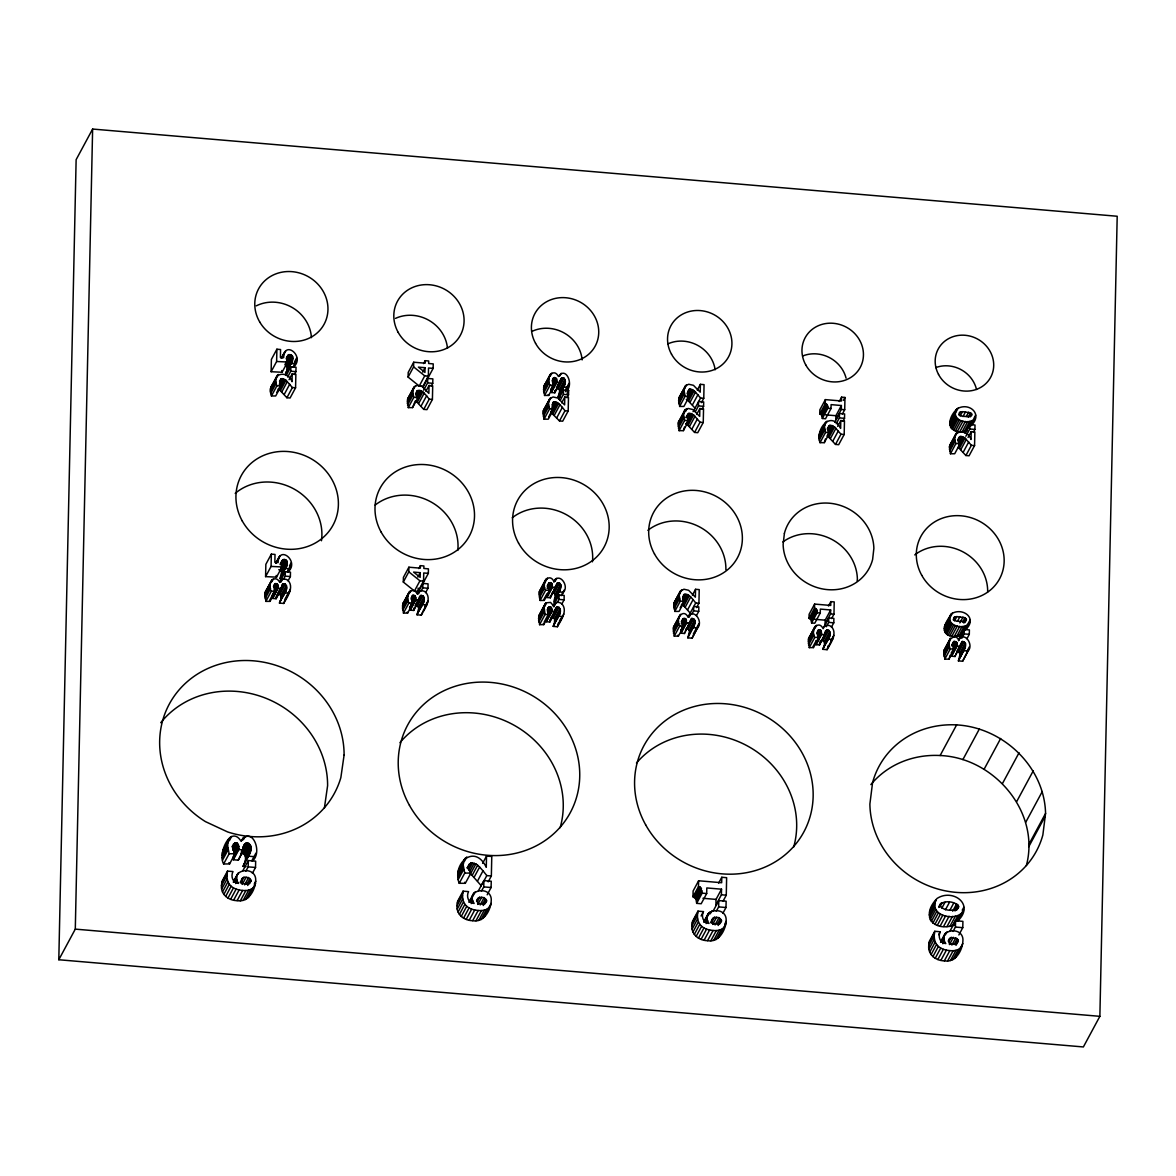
<?xml version="1.0" encoding="UTF-8"?>
<svg xmlns="http://www.w3.org/2000/svg" width="1176" height="1176" viewBox="0 0 1176 1176"><rect width="100%" height="100%" fill="white"/><g stroke="black" fill="none" stroke-linecap="round" stroke-linejoin="round"><path stroke-width="1.5" d="M58.8 959.748L76.131 159.671L92.625 129.051L1117.2 216.252L1099.869 1016.329L1083.375 1046.949L58.8 959.748L75.293 929.128L92.625 129.051M246.063 866.653L243.05 866.389C244.887 859.994 255.295 850.586 249.106 843.589C244.77 841.105 243.02 846.544 243.77 849.969L238.272 860.17L233.377 859.759L233.333 856.466L238.831 846.264L237.464 843.295L234.98 842.78L231.937 846.779M238.272 860.17L243.799 848.822M233.377 859.759L238.875 849.542L238.831 846.264M245.828 871.225L248.18 866.859L248.327 860.553L255.662 861.17L255.53 867.476L252.384 873.312M289.766 568.802L285.518 568.434C287.738 565.641 288.502 558.526 283.137 559.585L281.726 561.702L282.019 566.95L276.536 577.151L265.585 576.622L265.849 564.333L271.347 554.131L275.022 554.44L274.846 562.334L278.095 562.598C278.727 544.4 299.777 561.452 288.208 571.712M292.618 359.959L285.577 373.748C285.577 371.013 299.659 354.917 288.679 354.667L287.282 356.798L287.576 362.032L282.078 372.248L271.127 371.719L271.391 359.43L276.889 349.213L280.564 349.537L280.402 357.416L283.651 357.695C284.283 339.496 305.319 356.548 293.75 366.809M265.585 576.622L271.083 566.42L271.347 554.131M271.127 371.719L276.625 361.502L276.889 349.213M271.362 591.175L275.551 591.146L274.111 585.266L275.037 583.649L277.198 583.855L278.168 585.927L270.054 601.362L265.864 601.392L271.362 591.175C266.276 584.84 274.875 572.624 279.756 582.458C280.564 578.563 285.489 578.136 288.076 580.474C294.441 587.324 287.106 597.276 283.695 603.435L279.462 603.082C280.638 597.467 289.972 590.249 285.356 584.06L283.24 583.722L281.975 584.84L281.623 588.514L276.125 598.731L272.7 598.437L272.376 594.894M276.125 598.731L276.198 596.467M272.7 598.437L278.197 588.235L278.168 585.927M283.666 579.033L285.239 576.122L285.327 571.712L290.472 572.153L290.384 576.563L288.017 580.929M287.65 377.04L290.781 371.219L290.884 366.794L296.029 367.235L295.926 371.645L294.353 374.571M292.192 373.85L292.03 381.715C288.223 369.837 270.201 372.91 276.948 385.757L271.45 395.974L275.699 395.974L281.196 385.772L279.55 381.245L281.226 378.643L285.974 380.26L292.398 387.536L295.573 387.801L295.867 374.174L292.192 373.85L289.061 379.686M428.343 573.359L423.742 572.962L423.566 581.12L418.068 591.337L414.437 591.028L403.309 582.046L403.412 577.401L408.895 567.2L420.332 568.17L420.391 565.656L423.904 565.965L423.845 568.464L428.431 568.861L428.343 573.359L417.421 593.63M433.135 368.382L428.534 368L428.358 376.158L422.875 386.36L419.229 386.051L408.101 377.084L408.204 372.424L413.702 362.223L425.139 363.193L425.183 360.694L428.696 360.988L428.637 363.502L433.238 363.884L433.135 368.382L423.007 387.198M403.309 582.046L408.807 571.845L408.895 567.2M408.101 377.084L413.599 366.868L413.702 362.223M408.954 602.891L413.144 602.862L411.688 596.982L412.629 595.365L414.79 595.57L415.76 597.643L407.646 613.063L403.456 613.093L408.954 602.891C403.868 596.555 412.467 584.34 417.333 594.159C418.141 590.264 423.066 589.837 425.668 592.19C432.033 599.04 424.698 608.977 421.287 615.151L417.054 614.798C418.23 609.168 427.564 601.965 422.948 595.776L420.832 595.423L419.567 596.555L419.215 600.23L413.717 610.432L410.292 610.153L409.968 606.61M413.717 610.432L413.79 608.168M410.292 610.153L415.79 599.936L415.76 597.643M418.068 591.337L418.141 588.073M420.244 572.668L420.141 577.357L413.599 572.095L420.244 572.668L417.892 577.034M425.036 367.691L424.933 372.395L418.406 367.132L425.036 367.691L422.684 372.072M421.258 590.749L422.816 587.824L422.904 580.562M427.638 378.584L427.696 375.585M423.683 390.153L427.623 382.861L427.711 378.451L432.856 378.878L432.753 383.303L431.195 386.213M416.098 401.222L423.728 409.38L426.917 409.645L432.415 399.443L432.709 385.816L429.034 385.493L428.858 393.357L422.081 386.492L417.392 385.434L414.334 386.757L407.631 398.973L408.278 407.616L412.541 407.616L421.596 391.005L417.157 390.8L416.539 394.239L418.039 397.415L413.776 397.415L408.278 407.616M425.609 592.645L427.961 588.265L428.064 583.855L422.919 583.414M481.396 891.276L483.762 886.895L483.895 880.603L491.245 881.221L491.098 887.527L487.173 894.818M488.216 881.824L491.347 875.988L491.774 856.51L486.526 856.069L486.276 867.3C474.295 842.501 451.672 864.301 459.228 883.294L465.314 883.294L475.898 863.934L470.856 862.919L467.195 867.8M555.689 608.139L555.337 611.814L549.839 622.016L546.414 621.736L546.384 619.429L551.882 609.227L550.912 607.154L548.148 607.551L547.854 610.991L549.265 614.445L543.768 624.647L539.578 624.676L538.843 615.827L545.973 602.847L550.559 602.406L553.455 605.758C554.264 601.847 559.203 601.421 561.79 603.773C568.155 610.623 560.82 620.56 557.409 626.735L553.176 626.382C554.734 620.178 563.716 613.651 559.07 607.36L556.954 607.007L554.116 611.05M546.928 597.511L552.426 587.294L551.441 582.928L548.678 583.325L548.384 586.765L549.78 590.22L544.282 600.421L540.107 600.451L545.605 590.249C540.504 583.913 549.104 571.698 553.984 581.532C559.085 571.698 569.566 585.795 563.422 592.307L559.203 591.94L560.893 585.251L559.6 583.134L557.483 582.781L550.368 597.805L546.928 597.511L546.62 593.968M560.967 397.385L558.144 397.15C559.32 391.535 568.655 384.317 564.039 378.128L561.922 377.79L560.658 378.907L560.305 382.582L554.807 392.799L551.368 392.505L551.059 388.977M549.839 622.016L549.912 619.752M550.368 597.805L550.442 595.526M554.807 392.799L554.881 390.535M546.414 621.736L551.911 611.52L551.882 609.227M551.368 392.505L556.865 382.303L556.557 378.76L554.675 377.54L553.117 378.319L552.676 380.348L554.219 385.214L550.045 385.243L544.547 395.459L548.736 395.43L556.836 379.995M557.38 602.332L558.938 599.407L559.041 594.997L564.186 595.438L564.083 599.848L561.731 604.229M560.246 400.252L563.392 394.416L563.48 390.006L568.625 390.432L568.523 394.857L566.964 397.767M556.219 402.001L550.721 412.217L559.497 420.935L562.687 421.199L568.184 410.997L568.478 397.37L564.803 397.047L564.627 404.911L557.85 398.047L553.161 396.988L550.103 398.326L543.4 410.527L544.047 419.17L548.31 419.17L557.365 402.56L552.926 402.354L552.308 405.793L553.808 408.969L549.545 408.969L544.047 419.17M681.066 633.188L686.563 622.986L685.564 618.605L682.815 619.002L682.506 622.457L683.918 625.911L678.42 636.113L674.245 636.143L679.743 625.941C674.642 619.605 683.241 607.389 688.122 617.209C693.208 607.375 703.704 621.472 697.559 627.984L693.34 627.631L695.031 620.943L693.722 618.811L691.606 618.473L684.491 633.482L681.066 633.188L680.757 629.66M684.491 633.482L684.52 632.688M692.032 613.784L693.605 610.873L693.693 606.463L698.838 606.904L698.75 611.314L696.398 615.68M695.31 411.732L698.456 405.911L698.544 401.501L703.689 401.927L703.586 406.337L702.028 409.263M696.56 607.61L698.926 603.244L699.22 589.602L695.545 589.294L695.369 597.158L688.592 590.279L683.903 589.22L680.154 591.455L674.142 602.759L674.789 611.402L679.052 611.402L688.107 594.806L683.668 594.586L683.05 598.04L684.55 601.201L680.287 601.201L674.789 611.402M699.867 408.542L699.691 416.407L692.914 409.542L688.225 408.469L685.167 409.807L678.464 422.022L679.111 430.666L683.374 430.666L688.871 420.464L687.225 415.936L688.886 413.335L693.634 414.966L700.058 422.228L703.248 422.493L703.542 408.866L699.867 408.542L696.721 414.378M700.381 384.331L700.22 392.181L693.443 385.316L688.754 384.258L685.696 385.596L678.993 397.797L679.64 406.44L683.903 406.44L689.386 396.238L687.74 391.711L689.415 389.109L694.163 390.741L700.587 398.002L703.762 398.267L704.056 384.64L700.381 384.331L697.25 390.153M721.52 889.188L716.022 899.405L715.905 904.991L721.403 894.789L721.52 889.188L706.805 887.939L706.688 893.539L701.19 903.741L696.648 903.359L696.03 898.92L692.987 896.788L693.12 890.982L698.617 880.765L721.667 882.735L721.785 877.267L726.636 877.678L726.268 895.201L723.122 901.037M692.987 896.788L698.485 886.572L698.617 880.765M716.287 911.268L718.654 906.887L718.786 900.595L726.136 901.213L725.989 907.519L722.858 913.355M830.653 609.976L825.155 620.178L825.067 624.103L830.565 613.887L830.653 609.976L820.348 609.095L820.26 613.019L814.762 623.221L811.587 622.957L811.161 619.84L809.029 618.356L809.117 614.284L814.615 604.082L830.741 605.449L830.829 601.627L834.225 601.921L833.96 614.181L831.608 618.561M809.029 618.356L814.527 608.139L814.615 604.082M841.384 405.514L835.901 415.716L835.813 419.626L841.31 409.424L841.384 405.514L831.094 404.632L831.006 408.542L825.508 418.759L822.333 418.48L821.906 415.378L819.775 413.879L819.863 409.821L825.361 399.62L841.487 400.987L841.575 397.165L844.971 397.459L844.706 409.718L842.354 414.084M816.1 644.683L821.598 634.481L820.598 630.101L817.835 630.498L817.54 633.938L818.952 637.392L813.454 647.609L809.264 647.638L814.762 637.421C809.676 631.086 818.275 618.87 823.156 628.704C823.964 624.809 828.889 624.382 831.476 626.72C837.841 633.57 830.506 643.522 827.095 649.681L822.862 649.328C824.038 643.713 833.372 636.495 828.757 630.307L827.404 629.939L819.525 644.977L816.1 644.683L815.777 641.14M819.525 644.977L819.598 642.713M819.775 413.879L825.273 403.677L825.361 399.62M827.404 629.939L825.376 631.086L825.023 634.761L821.598 634.481M826.287 626.735L828.639 622.369L828.727 617.959L833.872 618.385L833.784 622.81L831.417 627.175M836.239 423.728L839.385 417.906L839.473 413.482L844.618 413.923L844.515 418.333L842.957 421.258M840.796 420.538L840.62 428.402C831.05 409.41 814.997 429.314 820.039 442.661L824.303 442.661L829.8 432.459L828.154 427.932L829.815 425.33L834.563 426.947L840.987 434.223L844.177 434.488L844.471 420.861L840.796 420.538L837.65 426.374M966.158 629.145C977.859 617.488 961.777 606.904 951.325 613.887C948.385 619.414 940.271 628.175 946.695 634.261C950.164 637.465 957.161 634.775 958.675 640.229C963.776 630.409 974.257 644.507 968.113 651.019L963.894 650.651L965.584 643.963L964.291 641.846L962.174 641.493L955.059 656.502L951.634 656.223L951.31 652.68M955.059 656.502L955.074 655.708M951.634 656.223L957.117 646.006L956.808 642.478L953.971 641.435L951.796 644.948M953.075 931.421L955.427 927.041L955.573 920.735L962.909 921.367L962.777 927.673L958.852 934.964M961.806 638.274L964.158 633.893L964.261 629.483L969.406 629.924L969.303 634.334L966.951 638.715M965.849 436.281L969.774 428.99L969.877 424.58L975.007 425.021L974.919 429.431L973.346 432.356M971.185 431.636L971.008 439.501C967.216 427.623 949.179 430.695 955.926 443.543L950.428 453.76L954.692 453.76L960.189 443.543L958.543 439.03L960.219 436.428L964.967 438.045L971.391 445.307L974.566 445.586L974.86 431.96L971.185 431.636L968.039 437.472M565.509 391.681C574.697 386.169 566.156 365.236 558.424 376.526C553.543 366.691 544.944 378.907 550.045 385.243M233.509 843.868L233.083 848.793L235.097 853.717L229.599 863.919L223.631 863.963C217.486 853.938 230.584 824.082 241.095 841.296C251.958 824.788 263.262 852.879 252.223 861.067M223.631 863.963L229.129 853.761L227.541 845.177L228.629 839.546M265.864 601.392L265.129 592.528L271.553 580.327M403.456 613.093L402.721 604.244L409.13 592.028M544.547 395.459L543.812 386.595L550.221 374.394M540.107 600.451L539.372 591.601L546.502 578.621M539.578 624.676L545.076 614.475L544.076 606.919L545.973 602.847M674.245 636.143L673.495 627.278L680.639 614.313M809.264 647.638L808.529 638.774L814.953 626.573M953.368 642.037L953.075 645.477L954.471 648.932L948.988 659.133L944.798 659.163L944.063 650.313L950.414 638.788M944.798 659.163L950.296 648.961C944.784 637.906 955.191 635.849 962.968 634.687M271.45 395.974C270.024 392.24 269.231 385.963 273.89 384.214M413.776 397.415L412.673 391.637L413.629 387.654M459.228 883.294L464.726 873.077L463.168 864.83L464.535 859.156M549.545 408.969L548.442 403.192L549.398 399.208M679.64 406.44L685.138 396.238L684.035 390.461L684.991 386.478M679.111 430.666L684.608 420.464L683.506 414.687L684.476 410.703M680.287 601.201L679.184 595.423L680.154 591.455M820.039 442.661L825.537 432.445L824.435 426.682L825.39 422.699M950.428 453.76L949.473 446.439L951.854 442.441M221.456 885.675L222.014 881.309L227.512 871.107L232.995 871.563C230.525 876.282 232.716 882.911 238.537 883.397C229.217 869.961 254.531 865.051 255.692 879.016C255.927 889.041 248.871 902.874 237.096 900.64C228.923 900.684 220.588 894.466 221.456 885.675L226.953 875.458L227.512 871.107M457.023 905.711L457.582 901.36L463.079 891.158L468.562 891.614C466.093 896.332 468.298 902.962 474.104 903.447C464.799 889.997 490.098 885.087 491.259 899.052C491.495 909.092 484.439 922.91 472.678 920.69C464.505 920.735 456.156 914.516 457.023 905.711L462.521 895.509L463.079 891.158M691.914 925.703L692.473 921.352L697.971 911.135L703.454 911.606C700.984 916.325 703.189 922.954 708.996 923.439C699.691 909.989 724.989 905.079 726.151 919.044C726.386 929.084 719.33 942.902 707.57 940.682C699.397 940.727 691.047 934.508 691.914 925.703L697.412 915.501L697.971 911.135M928.702 945.857L929.26 941.506L934.758 931.289L940.241 931.76C937.772 936.478 939.962 943.108 945.783 943.593C936.463 930.142 961.777 925.233 962.938 939.198C963.173 949.238 956.117 963.056 944.343 960.836C936.184 960.88 927.835 954.662 928.702 945.857L934.2 935.655L934.758 931.289M720.785 931.465L719.095 937.14M857.172 580.885L857.377 578.945A46.173 42.542 28.3 0 0 830.682 538.814A46.173 42.542 28.3 0 0 782.848 541.974M967.422 430.666C950.135 436.149 943.858 421.949 956.941 408.983C968.598 401.516 983.783 413.937 970.994 425.697M974.919 418.406C969.392 425.433 951.281 420.92 956.088 410.13M969.303 623.309C963.791 630.336 945.666 625.823 950.473 615.033M954.427 925.056C933.891 932.215 919.808 916.295 937.081 898.449C952.369 888.336 975.095 903.991 958.058 920.661M962.777 911.914C954.883 921.955 929.011 915.501 935.875 900.096M958.308 917.471L958.014 920.029L963.512 909.827M243.05 866.389C245.799 862.611 247.798 852.865 240.595 853.306M279.462 603.082L281.108 599.054L280.99 595.644L278.521 593.895L276.478 595.056M417.054 614.798L418.759 608.095L417.451 605.978L415.334 605.64L420.832 595.423M558.144 397.15L559.835 390.461L557.189 387.962M559.864 590.44L553.705 602.156L555.395 595.468L554.102 593.336L551.985 592.998M554.41 623.633L554.69 618.943L551.456 617.224M697.559 627.984L692.061 638.2L687.842 637.833L689.533 631.144L688.225 629.028L686.122 628.675M822.862 649.328L824.508 645.301L824.391 641.89L821.906 640.141L819.878 641.302M968.113 651.019L962.63 661.221L958.396 660.868L960.101 654.165L958.793 652.048L956.676 651.71L962.174 641.493M1026.369 865.565C1040.642 811.837 993.882 757.638 940.124 755.521A89.376 82.335 28.3 0 0 870.872 784.598M1045.567 813.41L1042.862 834.945A89.376 82.335 28.3 0 1 947.371 891.232A89.376 82.335 28.3 0 1 869.887 804.046L872.592 782.51A89.376 82.335 28.3 0 1 956.617 724.901C1002.79 727.415 1044.45 766.37 1045.567 813.41L1029.073 844.03M287.12 370.175L287.179 367.103L285.65 365.03L291.148 354.829M282.857 578.886L280.02 578.651L281.623 572.006L278.815 569.625M324.37 808.191L327.604 785.656A93.845 86.451 28.3 0 0 264.041 697.544A93.845 86.451 28.3 0 0 160.744 722.711M468.768 864.889L468.68 868.564L470.812 873.077L464.726 873.077M958.66 906.828C955.912 912.282 942.094 910.93 939.962 905.241C942.667 899.728 956.514 901.169 958.66 906.828L957.088 909.739M557.409 626.735L558.629 622.604M827.095 649.681L828.316 645.55M251.091 880.809L248.974 883.514L242.124 883.749L241.756 879.31L243.932 877.252L248.562 877.59L251.091 880.809L249.518 883.735M486.658 900.86L484.556 903.55L477.706 903.785L477.338 899.361L479.499 897.288L484.13 897.641L486.658 900.86L485.085 903.785M721.549 920.852L719.447 923.542L712.597 923.777L712.23 919.353L714.391 917.28L719.021 917.633L721.549 920.852L719.977 923.763M958.337 941.006L956.22 943.696L949.37 943.931L949.003 939.492L951.178 937.434L957.264 938.698L958.337 941.006L955.97 945.372M250.091 893.598L248.621 897.097M485.673 913.649L484.203 917.148M957.337 953.795L955.867 957.293M966.422 619.752L964.893 621.531L956.75 621.266L953.677 619.811L953.721 617.518L956.838 616.591L964.982 617.709L966.422 619.752L964.849 622.663M283.695 603.435L284.607 600.995M421.287 615.151L422.184 612.696M692.061 638.2L698.47 625.544M962.63 661.221L969.024 648.564M559.908 613.416L558.673 616.165L562.907 616.533M407.631 398.973L414.334 386.757M543.4 410.527L550.103 398.326M678.993 397.797L685.696 385.596M678.464 422.022L681.551 418.906M674.142 602.759L680.845 590.558M281.196 358.342L284.871 351.624M281.593 357.93L283.945 353.55M281.799 358.048L285.724 350.757M286.312 358.224L287.885 355.314M270.803 387.33L277.507 375.115M270.48 388.653L275.978 378.451M286.327 359.048L288.679 354.667M272.876 384.655L278.359 374.453M270.348 390.197L275.846 379.995M286.724 360.341L289.869 354.505M270.421 391.784L275.919 381.583M284.886 364.707L287.253 360.326M270.7 393.445L276.184 383.244M286.518 365.692L292.016 355.49M286.929 366.324L292.427 356.122M287.179 367.103L292.677 356.887M279.653 381.568L281.226 378.643M287.341 368.676L292.824 358.459M279.285 384.39L282.431 378.554M286.077 372.571L292.148 361.267M280.476 384.64L283.622 378.804M276.816 392.343L279.962 386.507M286.165 375.556L290.884 366.794M295.573 387.801L290.075 398.002L286.9 397.738L279.271 389.565L284.768 379.363M294.279 362.355L296.631 357.974M294.911 362.811L296.484 359.9M280.476 390.476L285.974 380.26M293.044 367.338L296.176 361.502M281.873 391.77L287.356 381.553M284.254 394.401L289.737 384.185M286.9 397.738L292.398 387.536M275.64 563.26L279.315 556.527M276.257 562.951L280.182 555.66M280.373 563.804L282.328 560.217M265.129 592.528L272.273 579.548M280.153 564.612L281.726 561.702M264.879 593.836L270.377 583.634M280.785 563.951L283.137 559.585M270.01 584.869L265.526 591.44M271.568 581.958L273.141 579.033M264.776 595.379L270.26 585.163M281.167 565.244L284.313 559.409M264.835 597.07L270.333 586.853M280.108 569.948L285.606 559.732M265.1 598.731L270.598 588.529M280.976 570.595L286.474 560.393M281.373 571.227L286.87 561.025M273.464 586.574L275.037 583.649M281.623 572.006L287.12 561.805M273.655 587.853L276.007 583.472M281.784 573.579L287.282 563.377M281.579 575.079L287.076 564.877M274.067 589.69L277.198 583.855M280.02 578.651L286.591 566.17M273.17 593.439L277.874 584.692M275.066 590.264L269.569 600.466L270.054 601.362M279.829 581.914L285.327 571.712M289.516 565.803L291.075 562.878M280.917 582.149L282.49 579.239M272.714 597.702L278.212 587.5M287.797 570.639L290.942 564.803M287.488 572.242L290.634 566.406M277.771 593.542L280.917 587.721M277.742 593.924L283.24 583.722M276.139 597.937L284.004 583.693M279.859 594.277L285.356 584.06M280.99 595.644L286.474 585.442M281.167 596.394L286.665 586.192M281.255 597.864L286.753 587.662M281.108 599.054L286.606 588.838M280.138 601.583L286.209 590.131M284.915 599.304L290.413 589.102M285.386 599.539L290.09 590.778M423.61 363.604L425.183 360.694M407.308 400.296L415.201 386.095M407.175 401.839L412.673 391.637M407.249 403.427L412.747 393.225M407.528 405.088L413.026 394.886M419.229 386.051L424.727 375.85L428.358 376.158M415.584 393.71L417.157 390.8M415.701 394.666L418.053 390.285M416.128 396.033L419.259 390.197M416.525 397.738L420.449 390.447M415.216 401.075L412.541 407.616M417.304 402.118L422.801 391.917L421.596 391.005M418.7 403.412L424.198 393.196L422.801 391.917M425.888 391.329L429.034 385.493M421.081 406.043L426.579 395.827L424.198 393.196M423.728 409.38L429.225 399.178L432.415 399.443M222.573 851.321L229.379 838.253M225.689 845.897L230.408 837.15M222.205 853.188L227.703 842.972M229.305 840.781L231.657 836.415M222.058 855.378L227.541 845.177M222.146 857.789L227.644 847.587M222.514 860.17L228.012 849.969M232.627 847.161L234.98 842.78M232.613 848.587L235.744 842.751M232.789 850.219L236.714 842.942M233.539 850.586L237.464 843.295M233.715 853.247L238.419 844.5M241.536 840.781L243.094 837.871M242.374 840.12L243.946 837.209M243.432 839.62L245.005 836.695M233.407 858.7L238.904 848.499M221.691 883.073L227.189 872.871M242.712 847.631L244.696 843.971M242.917 847.793L245.269 843.427M241.374 851.85L246.093 843.104M221.676 889.027L227.174 878.825L226.953 875.458M241.683 853.276L247.18 843.06M242.8 853.453L248.298 843.251M222.484 891.967L227.982 881.75L227.174 878.825M243.608 853.805L249.106 843.589M244.74 854.864L250.238 844.662M223.837 894.451L229.32 884.234L227.982 881.75M245.211 855.775L250.709 845.559M245.475 856.834L250.973 846.632M233.789 881.059L237.714 873.768M245.608 858.936L251.105 848.734M225.645 896.48L231.128 886.263L229.32 884.234M233.274 882.206L238.405 872.783M245.402 860.626L250.885 850.424M234.215 881.868L235.788 878.942M234.377 881.941L236.729 877.561M244.005 864.242L250.312 852.262M235.259 882.088L236.832 879.178M227.953 898.126L233.451 887.924L231.128 886.263M235.626 883.558L237.199 880.633M242.829 870.755L248.327 860.553M230.614 899.346L236.111 889.13C242.227 890.952 251.62 892.172 255.03 885.293M240.154 882.412L242.506 878.031M251.958 860.479L255.883 853.203M240.786 883.073L243.932 877.252M233.642 900.154L239.14 889.953M242.241 884.411L246.166 877.12M244.637 884.881L248.562 877.59M237.096 900.64L242.594 890.438M246.872 884.337L250.018 878.516M247.695 885.469L250.826 879.633M418.818 568.581L420.391 565.656M240.389 900.728L245.887 890.511M243.197 900.36L248.695 890.158M402.721 604.244L409.851 591.263M402.471 605.552L407.954 595.335M407.587 596.585L403.118 603.141M409.16 593.659L410.733 590.749M402.354 607.081L407.851 596.879M245.519 899.581L251.017 889.365M402.412 608.771L407.91 598.569M254.236 884.132L255.809 881.221M247.401 898.39L255.589 883.397M402.677 610.447L408.175 600.23M414.437 591.028L419.935 580.812L423.566 581.12M411.056 598.275L412.629 595.365M411.233 599.554L413.585 595.188M411.644 601.392L414.79 595.57M410.762 605.155L415.466 596.408M409.513 607.801L412.658 601.965M418.509 593.865L420.067 590.94M410.306 609.403L415.804 599.201M415.363 605.258L419.288 597.967M413.731 609.638L421.596 595.409M417.451 605.978L422.948 595.776M418.568 607.36L424.066 597.143M418.759 608.095L424.257 597.893M418.847 609.58L424.345 599.363M418.7 610.756L424.198 600.554M417.73 613.284L423.786 601.833M424.859 606.64L428.005 600.818M422.978 611.241L427.682 602.494M543.812 386.595L550.941 373.615M543.547 387.904L549.045 377.702M548.678 378.937L545.443 383.832M550.25 376.026L551.823 373.101M543.444 389.447L548.942 379.245M543.503 391.138L549.001 380.921M543.768 392.799L549.265 382.597M552.147 380.642L553.705 377.716M552.323 381.921L554.675 377.54M552.735 383.758L555.88 377.922M551.838 387.507L556.557 378.76M550.603 390.167L553.734 384.331M559.585 376.217L561.158 373.306M551.397 391.77L556.88 381.568M543.077 411.85L548.575 401.648M547.825 403.486L550.971 397.65M556.454 387.61L560.379 380.318M542.945 413.393L548.442 403.192M557.997 385.081L561.922 377.79M554.822 392.005L562.687 377.761M543.018 414.981L548.516 404.779M543.297 416.642L548.795 406.44M558.541 388.345L564.039 378.128M559.658 389.712L565.156 379.51M552.25 404.764L553.822 401.839M559.835 390.461L565.333 380.26M559.938 391.931L565.435 381.73M551.897 407.587L555.028 401.751M559.791 393.122L565.274 382.906M558.806 395.65L564.877 384.199M548.633 416.995L552.558 409.704M558.776 398.752L563.48 390.006M565.95 389.006L569.096 383.17M553.073 413.673L558.571 403.471L557.365 402.56M566.42 389.227L568.772 384.846M554.469 414.966L559.967 404.75L558.571 403.471M561.658 402.883L564.803 397.047M567.053 393.357L568.625 390.432M556.851 417.598L562.349 407.381L559.967 404.75M559.497 420.935L564.995 410.733L568.184 410.997M539.372 591.601L545.782 579.386M539.108 592.91L544.606 582.693M543.459 585.398L547.384 578.107M539.005 594.453L544.503 584.237M539.064 596.129L544.562 585.927M539.328 597.805L544.826 587.588M547.105 586.236L548.678 583.325M547.707 585.633L549.265 582.723M547.105 588.382L550.236 582.546M548.295 588.764L551.441 582.928M548.971 589.602L552.117 583.766M546.164 595.159L543.797 599.539L544.282 600.421M546.899 595.203L552.397 585.001M553.822 582.046L555.381 579.121M554.41 581.576L555.983 578.665M555.145 581.223L556.718 578.313M546.943 596.776L552.441 586.559M538.843 615.827L545.252 603.611M538.593 617.135L544.076 606.919M544.503 606.698L546.076 603.788M554.337 588.617L557.483 582.781M538.476 618.664L543.974 608.462M550.383 596.996L555.88 586.795M552.749 592.969L558.247 582.767M538.549 620.355L544.032 610.153M538.799 622.03L544.297 611.814M554.102 593.336L559.6 583.134M555.219 594.718L560.717 584.516M547.178 609.859L548.751 606.948M555.395 595.468L560.893 585.251M547.355 611.138L549.721 606.772M555.498 596.938L560.996 586.736M555.337 598.114L560.834 587.912M554.94 599.407L560.438 589.191M547.766 612.99L550.912 607.154M548.442 613.828L551.588 607.992M544.062 622.31L547.987 615.019M553.543 605.214L559.041 594.997M553.293 606.257L554.866 603.347M553.881 605.802L555.454 602.891M553.837 606.904L556.204 602.538M546.428 621.001L551.926 610.785M561.187 595.688L564.333 589.852M561.849 595.218L563.422 592.307M550.691 618.297L556.954 607.007M549.854 621.222L555.351 611.02M552.22 617.194L557.718 606.992M553.573 617.562L559.07 607.36M554.69 618.943L560.188 608.742M554.881 619.678L560.379 609.477M554.969 621.163L560.467 610.947M554.822 622.339L560.32 612.137M553.176 626.382L559.35 614.666M678.67 399.12L686.563 384.92M559.423 621.149L560.981 618.223M678.537 400.663L684.035 390.461M558.306 624.28L563.804 614.078M678.611 402.251L684.109 392.049M678.89 403.912L684.373 393.71M687.063 393.49L689.415 389.109M687.49 394.857L690.621 389.021M687.093 398.032L691.811 389.271M695.09 408.204L687.46 400.046L692.958 389.829M688.666 400.942L694.163 390.741M678.14 423.345L685.167 409.807M680.536 419.347L686.034 409.145M690.062 402.236L695.56 392.034M678.023 424.889L683.506 414.687M685.476 411.615L687.049 408.689M678.082 426.476L683.579 416.275M678.361 428.137L683.859 417.936M692.443 404.867L697.941 394.666M685.858 417.642L687.989 413.849M686.534 417.715L688.886 413.335M687.74 417.627L690.091 413.246M687.357 420.787L691.282 413.496M684.491 427.035L683.374 430.666M686.049 424.124L688.416 419.744M693.046 411.703L700.587 398.002M703.248 422.493L697.75 432.695L694.575 432.43L686.931 424.271L692.429 414.055M688.151 425.168L693.634 414.966M701.41 402.648L703.762 398.267M689.533 426.462L695.031 416.245M691.914 429.093L697.412 418.876M458.317 870.946L465.534 857.877M694.575 432.43L700.058 422.228M457.861 872.842L463.359 862.625M464.417 861.288L466.769 856.922M457.67 875.047L463.168 864.83M457.773 877.311L463.27 867.094M458.155 879.692L463.653 869.476M467.21 868.006L469.577 863.64M467.71 868.741L470.856 862.919M468.651 870.078L472.576 862.787M469.562 871.901L474.266 863.14M457.258 903.124L462.756 892.922M481.322 885.807L472.135 875.429L477.632 865.227L475.898 863.934M474.119 877.281L479.617 867.08L477.632 865.227M457.243 909.077L462.741 898.876L462.521 895.509M482.601 863.36L486.526 856.069M458.067 912.017L463.55 901.801L462.741 898.876M459.404 914.502L464.902 904.285L463.55 901.801M477.53 881.044L483.013 870.828L479.617 867.08M461.212 916.53L466.71 906.314L464.902 904.285M468.842 902.257L473.987 892.834M469.797 901.918L475.28 891.702M470.841 902.139L472.399 899.228M471.194 903.609L472.767 900.684M463.535 918.177L469.033 907.975L466.71 906.314M478.397 890.805L483.895 880.603M482.101 884.352L486.805 875.606L491.347 875.988M466.181 919.397L471.679 909.18C477.794 910.988 487.187 912.208 490.598 905.329M476.515 900.992L478.088 898.082M477.147 901.669L479.499 897.288M469.224 920.205L474.722 910.003M477.809 904.447L481.734 897.156M480.205 904.932L484.13 897.641M472.678 920.69L478.176 910.489M482.439 904.388L485.585 898.567M483.262 905.52L486.408 899.684M475.971 920.764L481.454 910.562M478.764 920.411L484.262 910.195M481.102 919.617L486.599 909.415M482.969 918.441L488.466 908.24M486.452 912.194L491.171 903.433M673.819 604.096L679.316 593.88M681.712 589.882L676.215 600.098L677.229 599.642M673.701 605.64L679.184 595.423M673.76 607.213L679.258 597.011M674.039 608.889L679.537 598.672M683.006 596.996L684.564 594.086M682.639 599.819L685.77 593.998M683.815 600.083L686.96 594.247M680.169 607.786L683.3 601.95M690.253 613.166L683.829 605.905L689.312 595.703L688.107 594.806M673.495 627.278L679.919 615.077M673.245 628.587L678.743 618.385M685.211 607.198L690.709 596.996L689.312 595.703M673.142 630.13L678.64 619.928M692.399 595.13L695.545 589.294M673.201 631.821L678.699 621.604M673.466 633.482L678.964 623.28M687.592 609.83L693.09 599.628L690.709 596.996M681.242 621.928L682.815 619.002M681.83 621.325L683.403 618.414M681.227 624.059L684.373 618.223M682.433 624.441L685.564 618.605M681.536 628.205L686.255 619.443M688.21 616.665L695.736 602.965L698.926 603.244M681.036 630.895L686.534 620.678M688.548 617.268L690.121 614.342M689.283 616.915L690.856 613.99M681.08 632.453L686.578 622.251M688.475 624.309L691.606 618.473M685.299 631.233L690.003 622.471M686.887 628.66L692.385 618.444M688.225 629.028L693.722 618.811M689.356 630.395L694.854 620.193M689.533 631.144L695.031 620.943M689.621 632.615L695.119 622.413M689.474 633.805L694.972 623.603M687.842 637.833L694.575 624.882M693.296 634.07L698.794 623.853M821.083 414.378L826.566 404.176L825.273 403.677M821.906 415.378L827.404 405.176L826.566 404.176M822.245 416.774L827.742 406.558L827.404 405.176M822.333 418.48L827.83 408.278L827.742 406.558M819.393 434.017L826.096 421.802M819.069 435.34L824.567 425.139M826.963 421.14L819.907 432.9M818.952 436.884L824.435 426.682M819.01 438.472L824.508 428.27M839.223 401.545L841.575 397.165M819.29 440.133L824.788 429.931M827.345 428.755L828.918 425.83M827.463 429.71L829.815 425.33M843.398 400.369L844.971 397.459M827.889 431.077L831.02 425.242M828.286 432.783L832.211 425.491M825.42 439.03L824.303 442.661M826.978 436.12L829.345 431.739M834.769 422.243L839.473 413.482M833.358 426.05L827.86 436.252L835.489 444.425L838.679 444.69L844.177 434.488M829.065 437.163L834.563 426.947M830.462 438.457L835.96 428.24M832.843 441.088L838.341 430.872M835.489 444.425L840.987 434.223M810.337 618.841L815.835 608.639L814.527 608.139M811.161 619.84L816.658 609.638L815.835 608.639M811.513 621.237L816.997 611.02L816.658 609.638M811.587 622.957L817.085 612.74L816.997 611.02M808.529 638.774L815.659 625.794M808.279 640.082L813.777 629.88M814.968 628.205L816.541 625.279M808.162 641.626L813.66 631.409M808.235 643.301L813.733 633.1M828.477 606.007L830.829 601.627M808.5 644.977L813.998 634.775M816.864 632.82L818.437 629.895M817.055 634.099L819.407 629.719M817.467 635.937L820.598 630.101M816.115 640.876L812.969 646.712L813.454 647.609M818.143 636.775L821.274 630.939M824.023 626.705L828.727 617.959M816.07 642.375L821.568 632.173M816.115 643.948L821.612 633.746M823.509 635.79L826.64 629.968M819.54 644.183L825.038 633.967M823.259 640.523L828.757 630.307M824.391 641.89L829.874 631.688M824.567 642.64L830.065 632.423M824.655 644.11L830.153 633.908M824.508 645.301L830.006 635.084M823.538 647.829L829.609 636.378M830.682 641.185L833.813 635.349M828.007 647.241L833.49 637.024M694.016 897.038L699.514 886.836L700.352 887.277L702.145 893.143L696.648 903.359M950.061 421.802L956.941 408.983M954.956 413.937L958.102 408.101M694.854 897.479L700.352 887.277M949.855 423.639L955.353 413.423M949.973 425.403L955.471 415.201M695.53 898.111L701.028 887.909M696.03 898.92L701.528 888.703M950.414 426.947L955.912 416.745M696.53 900.904L702.028 890.688M951.193 428.27L956.691 418.053M958.881 414.863L960.454 411.938L962.453 411.688L970.597 412.805L972.038 414.849L970.509 416.627L962.365 416.363L959.293 414.907L959.337 412.614L960.454 411.938M952.295 429.358L957.793 419.156M960.101 416.069L962.453 411.688M953.736 430.24L959.234 420.038M963.173 416.186L965.525 411.806M955.427 430.886L960.924 420.685M692.149 923.116L697.647 912.899M949.796 445.116L956.485 432.9M949.473 446.439L954.971 436.237M957.44 431.342L962.938 421.14M952.648 440.985L957.352 432.239M949.341 447.983L954.838 437.781M966.231 416.583L968.583 412.217M949.414 449.57L954.912 439.354M692.135 929.069L697.633 918.868L697.412 915.501M959.837 431.651L965.334 421.434M949.679 451.231L955.177 441.029M968.23 417.186L970.597 412.805M701.102 915.986L703.454 911.606M718.639 883.102L721.785 877.267M957.749 439.853L959.322 436.928M970.112 416.583L971.685 413.673M692.958 931.995L698.441 921.793L697.633 918.868M962.203 431.754L967.686 421.552M957.867 440.809L960.219 436.428M958.278 442.176L961.424 436.34M964.247 431.636L969.73 421.434M694.296 934.494L699.793 924.277L698.441 921.793M958.675 443.881L962.6 436.59M965.981 431.283L971.479 421.081M965.158 433.341L969.877 424.58M963.747 437.149L958.249 447.35L965.893 455.524L969.068 455.788L974.566 445.586M970.567 424.845L972.919 420.464M974.066 418.068L975.639 415.157M970.715 425.697L975.433 416.951M704.248 921.102L708.173 913.811M696.104 936.508L701.602 926.306L699.793 924.277M703.733 922.249L708.878 912.826M959.469 448.262L964.967 438.045M704.85 921.969L707.202 917.603M707.82 916.075L710.172 911.694M705.732 922.131L707.29 919.22M710.245 913.796L711.818 910.885M960.851 449.555L966.349 439.339M706.085 923.601L707.658 920.676M698.426 938.169L703.924 927.967L701.602 926.306M713.288 910.797L718.786 900.595M701.072 939.374L706.57 929.172C712.685 930.98 722.079 932.2 725.489 925.321M963.232 452.187L968.73 441.97M710.627 922.44L712.979 918.074M711.26 923.116L714.391 917.28M704.115 940.197L709.613 929.995M712.7 924.439L716.625 917.148M965.893 455.524L971.391 445.307M715.096 924.924L719.021 917.633M707.57 940.682L713.068 930.481M717.331 924.38L720.476 918.544M718.154 925.497L721.3 919.676M710.863 940.756L716.346 930.554M713.656 940.403L719.153 930.187M715.993 939.609L721.491 929.408M724.71 924.174L726.283 921.249M717.86 938.433L726.062 923.425M944.446 626.705L951.325 613.887M950.135 617.385L952.487 613.005M944.24 628.528L949.738 618.326M944.357 630.307L949.855 620.105M944.813 631.85L950.296 621.648M945.577 633.173L951.075 622.957M953.266 619.767L954.838 616.841M946.695 634.261L952.178 624.059M954.486 620.957L956.838 616.591M948.121 635.143L953.618 624.941M957.573 621.09L959.925 616.709M949.811 635.79L955.309 625.588M944.063 650.313L950.473 638.098M951.825 636.245L957.323 626.044M943.799 651.622L949.297 641.405M947.356 645.565L949.723 641.185M959.837 622.942L962.982 617.121M943.696 653.15L949.194 642.949M943.755 654.841L949.252 644.639M954.236 636.554L959.719 626.338M944.019 656.517L949.517 646.3M962.63 622.089L964.982 617.709M963.717 622.942L966.084 618.576M951.605 645.8L953.971 641.435M956.588 636.657L962.086 626.44M952.575 645.624L954.927 641.258M958.631 636.539L964.129 626.338M952.986 647.462L956.132 641.64M952.883 649.769L956.808 642.478M950.061 655.326L948.988 659.133M951.634 652.415L953.986 648.035M960.366 636.187L965.863 625.97M958.763 639.7L964.261 629.483M951.605 653.915L957.088 643.713M958.513 640.744L960.086 637.833M966.099 627.352L970.024 620.061M964.952 629.733L967.304 625.367M951.649 655.488L957.146 645.271M965.32 630.307L969.818 621.854M955.853 654.253L960.572 645.506M957.44 651.68L962.938 641.479M958.793 652.048L964.291 641.846M959.91 653.43L965.408 643.213M960.101 654.165L965.584 643.963M960.189 655.649L965.687 645.433M960.042 656.825L965.54 646.624M959.631 658.119L965.128 647.903M958.396 660.868L964.555 649.152M966.995 651.254L969.347 646.888M940.124 755.521L956.617 724.901M962.894 759.578L979.387 728.958M984.194 769.089L1000.673 738.469M930.378 910.298L936.302 899.919M929.628 912.4L935.126 902.183M929.334 915.002L934.832 904.8M929.496 917.545L934.993 907.328M1002.555 783.378L1019.048 752.758M930.142 919.75L935.626 909.533M938.948 906.549L940.521 903.638M931.245 921.617L936.728 911.415M938.83 907.446L941.182 903.08M939.756 907.049L942.108 902.683M932.818 923.189L938.316 912.973M941.829 908.151L944.975 902.315M934.876 924.439L940.359 914.237M945.445 909.783L949.37 902.492M937.287 925.38L942.784 915.163M928.937 943.27L934.435 933.053M940.168 926.027L945.666 915.825M928.922 949.223L934.42 939.007L934.2 935.655M949.811 910.356L953.736 903.065M938.668 934.67L940.241 931.76M929.731 952.148L935.229 941.947L934.42 939.007M943.593 926.453L949.091 916.251M952.678 911.209L956.602 903.918M954.368 910.312L957.514 904.476M931.083 954.633L936.566 944.431L935.229 941.947M955.03 910.974L958.161 905.153M946.959 926.6L952.457 916.398M956.191 910.298L958.543 905.932M941.035 941.256L944.96 933.965M932.891 956.661L938.375 946.46L936.566 944.431M940.521 942.402L945.651 932.965M1016.74 801.488L1033.234 770.868M941.462 942.049L943.975 937.742M945.386 934.758L946.959 931.848M949.885 926.438L955.382 916.236M942.505 942.285L944.078 939.359M952.369 925.924L957.867 915.722M942.873 943.74L944.446 940.829M935.199 958.322L940.697 948.106L938.375 946.46M950.076 930.951L955.573 920.735M962.233 910.18L963.805 907.269M956.794 920.69L959.925 914.855M957.646 920.867L961.571 913.59M937.86 959.528L943.358 949.326C949.473 951.134 958.866 952.354 962.277 945.475M948.194 941.138L949.752 938.227M948.826 941.814L951.178 937.434M940.888 960.351L946.386 950.149M949.488 944.593L953.413 937.301M951.884 945.078L955.809 937.787M944.343 960.836L949.84 950.62M954.118 944.534L957.264 938.698M955.72 944.196L958.072 939.83M947.635 960.91L953.133 950.708M950.443 960.542L955.941 950.34M1025.795 822.171L1042.274 791.551M952.766 959.763L958.264 949.561M954.647 958.587L962.835 943.578M1028.721 846.793L1045.214 816.173M223.131 849.748L224.91 847.367M544.209 385.507L544.723 384.596M808.926 637.686L811.043 635.496M950.59 420.346L951.443 419.2M944.975 625.25L946.989 623.207M459.037 869.358L460.036 868.079M408.836 396.974L409.704 396.297M544.606 408.528L545.473 407.851M680.198 395.798L681.066 395.121M931.598 908.666L933.259 907.402M541.004 588.838L541.886 588.309M540.475 613.049L541.357 612.534M675.142 624.515L677.038 623.721M545.605 590.249L549.78 590.22M545.076 614.475L549.265 614.445M679.743 625.941L683.918 625.911M814.762 637.421L818.952 637.392M950.296 648.961L954.471 648.932M229.129 853.761L235.097 853.717M276.948 385.757L281.196 385.772M685.138 396.238L689.386 396.238M684.608 420.464L688.871 420.464M825.537 432.445L829.8 432.459M955.926 443.543L960.189 443.543M276.625 361.502L287.576 362.032M271.083 566.42L282.019 566.95M556.865 382.303L560.305 382.582M827.83 408.278L831.006 408.542M841.31 409.424L844.706 409.718M291.075 363.531L295.323 363.899M563.642 386.948L567.861 387.301M825.596 414.849L835.901 415.716M290.781 371.219L295.926 371.645M427.623 382.861L432.753 383.303M563.392 394.416L568.523 394.857M698.456 405.911L703.586 406.337M839.385 417.906L844.515 418.333M969.774 428.99L974.919 429.431M552.426 587.294L555.851 587.588M817.085 612.74L820.26 613.019M830.565 613.887L833.96 614.181M814.85 619.311L825.155 620.178M285.239 576.122L290.384 576.563M422.816 587.824L427.961 588.265M558.938 599.407L564.083 599.848M693.605 610.873L698.75 611.314M828.639 622.369L833.784 622.81M964.158 633.893L969.303 634.334M278.197 588.235L281.623 588.514M415.79 599.936L419.215 600.23M551.911 611.52L555.337 611.814M686.563 622.986L689.989 623.28M957.117 646.006L960.557 646.3M284.959 592.88L289.193 593.233M422.551 604.582L426.77 604.949M828.36 639.127L832.593 639.479M238.875 849.542L243.77 849.969M702.145 893.143L706.688 893.539M721.403 894.789L726.268 895.201M248.548 856.187L254.589 856.701M702.954 898.288L716.022 899.405M248.18 866.859L255.53 867.476M483.762 886.895L491.098 887.527M718.654 906.887L725.989 907.519M955.427 927.041L962.777 927.673M75.293 929.128L1099.869 1016.329M698.485 886.572L699.514 886.836M940.697 948.106L943.358 949.326M703.924 927.967L706.57 929.172M469.033 907.975L471.679 909.18M233.451 887.924L236.111 889.13M686.314 399.487L687.46 400.046M685.784 423.713L686.931 424.271M278.124 389.021L279.271 389.565M681.463 604.449L683.829 605.905M470.4 874.15L472.135 875.429M413.599 366.868L424.727 375.85M408.807 571.845L419.935 580.812M562.349 407.381L564.995 410.733M693.09 599.628L695.736 602.965M426.579 395.827L429.225 399.178M483.013 870.828L486.805 875.606M283.754 567.317L284.563 568.449M464.667 882.279L465.314 883.294M962.409 649.387L963.115 650.519M691.856 626.367L692.546 627.499M548.236 394.533L548.736 395.43M677.935 635.216L678.42 636.113M543.283 623.765L543.768 624.647M407.161 612.182L407.646 613.063M228.908 862.655L229.599 863.919M281.755 370.543L282.078 372.248M276.198 575.446L276.536 577.151M399.943 742.688A92.36 85.069 28.3 0 1 512.266 724.254A92.36 85.069 28.3 0 1 560.158 827.654M914.737 554.91A44.688 41.16 28.3 0 1 962.247 551.485A44.688 41.16 28.3 0 1 987.664 591.984M647.888 530.317A47.672 43.909 28.3 0 1 698.647 526.436A47.672 43.909 28.3 0 1 725.886 569.713M512.251 517.763A49.157 45.276 28.3 0 1 566.229 514.603A49.157 45.276 28.3 0 1 592.469 561.79M375.159 505.063A50.642 46.658 28.3 0 1 430.769 501.814A50.642 46.658 28.3 0 1 457.817 550.427M636.466 763.048A90.861 83.702 28.3 0 1 746.789 745.599A90.861 83.702 28.3 0 1 793.668 847.058M235.2 493.391A52.141 48.025 28.3 0 1 293.853 488.907A52.141 48.025 28.3 0 1 321.46 540.754M802.811 355.931A31.282 28.812 28.3 0 1 846.073 378.143M667.718 343.951A32.766 30.194 28.3 0 1 715.155 369.779M532.346 331.22A34.266 31.561 28.3 0 1 582.135 359.915M395.518 318.373A35.75 32.928 28.3 0 1 447.468 348.316M256.265 305.848A37.235 34.31 28.3 0 1 311.419 337.659M935.714 367.603A29.797 27.445 28.3 0 1 976.521 389.491M784.392 533.375L783.128 544.517A46.173 42.542 28.3 0 0 823.7 589.147A46.173 42.542 28.3 0 0 872.621 559.467L873.871 548.325A46.173 42.542 28.3 0 0 833.314 503.695A46.173 42.542 28.3 0 0 784.392 533.375M344.098 755.036L340.864 777.571A93.845 86.451 28.3 0 1 227.644 831.947L205.433 821.612A93.845 86.451 28.3 0 1 206.065 669.32A93.845 86.451 28.3 0 1 344.098 755.036M409.454 805.354A92.36 85.069 28.3 0 0 566.641 818.731A92.36 85.069 28.3 0 0 490.848 682.418A92.36 85.069 28.3 0 0 409.454 805.354M921.749 575.299A44.688 41.16 28.3 0 0 997.807 581.782A44.688 41.16 28.3 0 0 961.145 515.808A44.688 41.16 28.3 0 0 921.749 575.299M654.488 553.955A47.672 43.909 28.3 0 0 735.603 560.864A47.672 43.909 28.3 0 0 696.501 490.495A47.672 43.909 28.3 0 0 654.488 553.955M518.543 543.077A49.157 45.276 28.3 0 0 602.2 550.206A49.157 45.276 28.3 0 0 561.863 477.647A49.157 45.276 28.3 0 0 518.543 543.077M381.142 532.081A50.642 46.658 28.3 0 0 467.328 539.416A50.642 46.658 28.3 0 0 425.771 464.667A50.642 46.658 28.3 0 0 381.142 532.081M645.624 824.758A90.861 83.702 28.3 0 0 800.268 837.915A90.861 83.702 28.3 0 0 725.71 703.807A90.861 83.702 28.3 0 0 645.624 824.758M242.271 520.968A52.141 48.025 28.3 0 0 331 528.524A52.141 48.025 28.3 0 0 288.223 451.569A52.141 48.025 28.3 0 0 242.271 520.968M805.766 364.942A31.282 28.812 28.3 0 0 859.009 369.47A31.282 28.812 28.3 0 0 833.328 323.297A31.282 28.812 28.3 0 0 805.766 364.942M671.511 354.211A32.766 30.194 28.3 0 0 727.283 358.959A32.766 30.194 28.3 0 0 700.396 310.596A32.766 30.194 28.3 0 0 671.511 354.211M535.565 343.348A34.266 31.561 28.3 0 0 593.88 348.302A34.266 31.561 28.3 0 0 565.759 297.734A34.266 31.561 28.3 0 0 535.565 343.348M398.164 332.352A35.75 32.928 28.3 0 0 459.007 337.527A35.75 32.928 28.3 0 0 429.666 284.754A35.75 32.928 28.3 0 0 398.164 332.352M259.837 322.18A37.235 34.31 28.3 0 0 323.238 325.752A37.235 34.31 28.3 0 0 291.001 271.582A37.235 34.31 28.3 0 0 259.837 322.18M938.522 374.424A29.797 27.445 28.3 0 0 989.192 379.686A29.797 27.445 28.3 0 0 965.614 335.322A29.797 27.445 28.3 0 0 938.522 374.424"/></g></svg>
